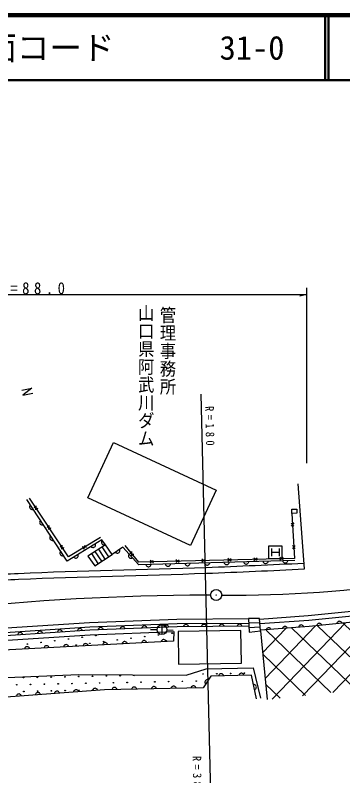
# Model space of a CAD drawing. Units: millimetres, scale not verified. Extents: x 40000 to 680000, y 20000 to 380000.
# Drawn here: x 130134 to 180447, y 263177 to 380000 of the extents above; entities that cross this region are included whole.
import ezdxf
from ezdxf.enums import TextEntityAlignment as Align

# ---------------------------------------------------------------- set-up
doc = ezdxf.new("R2010")
doc.units = ezdxf.units.MM
doc.header["$LTSCALE"] = 1000
for name, color, linetype, lineweight in [('M-BGD', 7, 'Continuous', 25), ('M-TTL', 2, 'Continuous', 140), ('M-TTL-LINE', 7, 'Continuous', 50)]:
    doc.layers.add(name, color=color, linetype=linetype, lineweight=lineweight)
doc.layers.add('M-TTL-TXT', color=7, linetype='Continuous')
doc.styles.add('@ＭＳ ゴシック', font='')
doc.styles.add('ＭＳ ゴシック', font='')
doc.styles.get('@ＭＳ ゴシック').set_extended_font_data('@MS Gothic')
doc.styles.get('ＭＳ ゴシック').set_extended_font_data('MS Gothic')

msp = doc.modelspace()

# ---------------------------------------------------------------- hatches: boundary and pattern name
at = {"layer": 'M-BGD'}
h = msp.add_hatch(dxfattribs=at)
h.set_pattern_fill('USER', color=256, style=0, pattern_type=2)
h.set_pattern_definition([(226.0627, (123802, 378750), (2160.3, -2081.614), []), (316.0627, (123802, 378750), (2081.614, 2160.3), [])])
h.paths.add_polyline_path([(167807, 285458), (175300, 286106), (184552, 287022), (205676, 289670), (212338, 290214), (226996, 290486), (231096, 289868), (234135, 289000), (237688, 287158), (241560, 284469), (244886, 281409), (247715, 278005), (249185, 275512), (240184, 270964), (234095, 278244), (228339, 280478), (204366, 278760), (168818, 274876)])

# ---------------------------------------------------------------- linework, layer by layer
for p, q in [((174858, 338108), (174858, 311194)), ((87824, 337108), (174858, 337108)), ((174858, 337108), (173858, 336828)), ((160253, 257400), (158671, 321789)), ((174541, 294947), (173596, 307998)), ((133002, 304421), (133612, 304225)), ((133278, 304004), (133335, 304642)), ((135001, 301406), (135610, 301210)), ((135277, 300989), (135334, 301627)), ((172941, 301516), (172514, 301993)), ((172913, 302016), (172542, 301494)), ((136999, 298390), (137609, 298194)), ((137276, 297973), (137333, 298611)), ((141076, 298253), (140440, 298332)), ((140650, 297991), (140866, 298594)), ((143951, 296462), (142976, 297979)), ((144488, 296807), (143515, 298320)), ((169479, 298103), (169479, 296903)), ((170679, 298103), (170679, 296903)), ((173134, 298063), (172707, 298539)), ((173106, 298562), (172735, 298040)), ((142878, 295773), (141898, 297298)), ((143415, 296118), (142437, 297638)), ((147739, 297359), (148365, 297227)), ((148056, 296973), (148048, 297613)), ((169479, 297503), (170679, 297503)), ((170779, 296322), (171269, 296733)), ((151351, 295866), (150842, 296254)), ((150851, 295854), (151342, 296266)), ((155337, 295959), (154827, 296347)), ((154837, 295948), (155327, 296359)), ((159322, 296053), (158813, 296441)), ((158822, 296041), (159313, 296453)), ((163308, 296146), (162798, 296534)), ((162808, 296135), (163298, 296546)), ((167293, 296240), (166784, 296628)), ((166793, 296228), (167284, 296640)), ((171279, 296333), (170770, 296721)), ((160150, 290928), (159430, 290910)), ((152662, 286363), (152662, 284863)), ((165993, 286646), (167695, 286732)), ((151912, 285613), (150912, 285613)), ((153412, 285588), (154411, 285554)), ((154481, 285333), (154438, 283842)), ((166027, 285953), (167756, 286040)), ((167807, 285458), (168818, 274876)), ((166702, 279763), (167829, 275103)), ((167214, 275000), (166446, 278636))]:
    msp.add_line(p, q, dxfattribs=at)
for points in [[(131170, 322428), (132687, 322710), (131311, 321640), (132833, 321931)], [(144018, 298637), (143443, 299403), (138127, 296146), (131900, 305630)], [(143212, 299800), (138303, 296785), (132308, 305831)], [(132459, 304779), (132396, 304700), (132355, 304616), (132332, 304505), (132336, 304412), (132362, 304314), (132432, 304207), (132512, 304144), (132596, 304104), (132707, 304081), (132800, 304085), (132898, 304110)], [(172631, 303482), (173017, 296574), (149104, 296013), (147000, 298573)], [(134015, 302408), (133953, 302329), (133912, 302245), (133889, 302134), (133893, 302041), (133919, 301943), (133989, 301836), (134068, 301773), (134153, 301733), (134263, 301710), (134357, 301713), (134454, 301739)], [(135572, 300037), (135509, 299958), (135469, 299874), (135446, 299763), (135450, 299670), (135476, 299572), (135546, 299465), (135625, 299402), (135709, 299362), (135820, 299339), (135913, 299342), (136011, 299368)], [(143491, 299340), (143433, 299257), (143398, 299171), (143382, 299059), (143392, 298966), (143424, 298870), (143500, 298767), (143584, 298710), (143670, 298675), (143782, 298659), (143875, 298668), (143971, 298700)], [(141773, 298380), (141851, 298315), (141933, 298272), (142043, 298245), (142137, 298246), (142235, 298269), (142344, 298336), (142409, 298413), (142453, 298496), (142479, 298606), (142478, 298700), (142455, 298798)], [(173101, 296242), (149103, 295571), (146660, 298302), (145024, 297152)], [(145515, 297497), (145596, 297437), (145681, 297399), (145793, 297380), (145886, 297386), (145983, 297415), (146088, 297489), (146148, 297570), (146186, 297655), (146205, 297767), (146198, 297860), (146169, 297957)], [(137129, 297666), (137066, 297587), (137025, 297503), (137003, 297392), (137006, 297299), (137032, 297201), (137102, 297094), (137182, 297031), (137266, 296991), (137377, 296968), (137470, 296971), (137568, 296997)], [(139115, 296752), (139192, 296686), (139275, 296643), (139385, 296617), (139478, 296618), (139577, 296641), (139686, 296707), (139751, 296785), (139794, 296868), (139821, 296978), (139820, 297071), (139797, 297170)], [(147615, 297235), (147565, 297147), (147537, 297058), (147531, 296945), (147548, 296853), (147589, 296760), (147674, 296665), (147762, 296615), (147851, 296587), (147964, 296581), (148055, 296598), (148148, 296639)], [(150203, 295602), (150238, 295507), (150288, 295429), (150370, 295351), (150451, 295305), (150548, 295276), (150676, 295279), (150771, 295314), (150850, 295364), (150928, 295446), (150973, 295528), (151003, 295625)], [(153203, 295686), (153237, 295591), (153288, 295512), (153370, 295435), (153451, 295389), (153548, 295360), (153676, 295363), (153771, 295398), (153850, 295448), (153927, 295530), (153973, 295612), (154002, 295708)], [(156202, 295770), (156237, 295675), (156287, 295596), (156370, 295518), (156451, 295473), (156548, 295443), (156676, 295447), (156771, 295482), (156849, 295532), (156927, 295614), (156973, 295695), (157002, 295792)], [(159202, 295854), (159237, 295759), (159287, 295680), (159369, 295602), (159451, 295557), (159547, 295527), (159675, 295531), (159770, 295565), (159849, 295616), (159927, 295698), (159973, 295779), (160002, 295876)], [(162202, 295938), (162236, 295842), (162287, 295764), (162369, 295686), (162450, 295640), (162547, 295611), (162675, 295615), (162770, 295649), (162849, 295699), (162926, 295782), (162972, 295863), (163001, 295960)], [(165201, 296021), (165236, 295926), (165286, 295848), (165369, 295770), (165450, 295724), (165547, 295695), (165675, 295698), (165770, 295733), (165848, 295783), (165926, 295866), (165972, 295947), (166001, 296044)], [(168201, 296105), (168236, 296010), (168286, 295931), (168368, 295854), (168450, 295808), (168546, 295779), (168674, 295782), (168769, 295817), (168848, 295867), (168926, 295949), (168972, 296031), (169001, 296128)], [(171201, 296189), (171236, 296094), (171286, 296015), (171368, 295938), (171449, 295892), (171546, 295863), (171674, 295866), (171769, 295901), (171848, 295951), (171925, 296033), (171971, 296114), (172001, 296211)], [(167659, 287255), (175155, 287800), (184363, 288711), (205502, 291361), (212253, 291912), (227107, 292188), (231458, 291533), (234766, 290588), (238568, 288616), (242625, 285799), (246121, 282583), (249110, 278987), (250649, 276376)], [(167710, 286557), (175215, 287102), (184441, 288016), (205574, 290665), (212288, 291213), (227062, 291487), (231309, 290848), (234506, 289934), (238206, 288016), (242187, 285251), (245612, 282099), (248535, 278583), (250046, 276020)], [(249185, 275512), (247715, 278005), (244886, 281409), (241560, 284469), (237688, 287158), (234135, 289000), (231097, 289868), (226996, 290486), (212338, 290214), (205676, 289670), (184552, 287022), (175300, 286106), (167783, 285560)], [(62072, 273934), (66656, 274062), (85980, 277120), (89880, 279601), (93007, 281495), (96275, 282480), (108601, 284161), (123163, 285536), (141534, 286738), (154976, 287253), (165958, 287339)], [(62091, 273235), (66721, 273364), (86233, 276451), (90249, 279006), (93294, 280850), (96424, 281793), (108681, 283466), (123219, 284838), (141570, 286039), (154992, 286553), (165963, 286639)], [(153728, 286005), (153692, 286099), (153641, 286177), (153558, 286254), (153476, 286299), (153379, 286327), (153251, 286323), (153156, 286287), (153078, 286236), (153001, 286153), (152957, 286071), (152928, 285974)], [(156774, 286067), (156742, 286163), (156693, 286243), (156612, 286322), (156532, 286369), (156436, 286401), (156308, 286400), (156212, 286367), (156132, 286318), (156053, 286238), (156006, 286157), (155974, 286061)], [(159515, 286089), (159482, 286185), (159434, 286264), (159353, 286344), (159273, 286391), (159177, 286422), (159049, 286421), (158953, 286388), (158873, 286340), (158794, 286259), (158746, 286179), (158715, 286083)], [(162256, 286110), (162223, 286206), (162175, 286286), (162094, 286365), (162014, 286412), (161917, 286444), (161789, 286443), (161694, 286410), (161614, 286361), (161535, 286281), (161487, 286200), (161456, 286104)], [(164997, 286132), (164964, 286227), (164915, 286307), (164835, 286386), (164754, 286434), (164658, 286465), (164530, 286464), (164434, 286431), (164355, 286383), (164275, 286302), (164228, 286222), (164197, 286125)], [(174450, 286032), (174410, 286125), (174355, 286201), (174268, 286274), (174185, 286314), (174086, 286338), (173959, 286327), (173866, 286287), (173790, 286232), (173717, 286146), (173676, 286062), (173653, 285963)], [(177240, 286298), (177199, 286390), (177143, 286465), (177056, 286537), (176971, 286577), (176873, 286599), (176745, 286587), (176653, 286545), (176578, 286490), (176506, 286402), (176467, 286318), (176444, 286219)], [(180324, 286603), (180283, 286696), (180227, 286771), (180140, 286842), (180055, 286882), (179957, 286905), (179829, 286892), (179737, 286851), (179662, 286795), (179590, 286707), (179551, 286623), (179528, 286524)], [(165967, 286139), (155004, 286054), (141596, 285539), (123259, 284340), (108739, 282969), (96531, 281303), (93498, 280390), (90513, 278581), (86413, 275974), (66767, 272865), (62105, 272735)], [(90875, 277982), (93785, 279745), (96680, 280617), (108819, 282274), (123314, 283642), (141632, 284840), (154481, 285333)], [(131298, 284866), (131260, 284959), (131207, 285036), (131122, 285111), (131039, 285153), (130941, 285179), (130813, 285171), (130720, 285132), (130643, 285079), (130568, 284994), (130526, 284911), (130500, 284813)], [(134354, 285066), (134316, 285159), (134263, 285236), (134178, 285311), (134095, 285353), (133997, 285379), (133870, 285371), (133776, 285332), (133699, 285279), (133625, 285194), (133582, 285111), (133556, 285013)], [(137411, 285266), (137372, 285359), (137319, 285436), (137234, 285511), (137151, 285553), (137053, 285579), (136926, 285571), (136832, 285532), (136755, 285479), (136681, 285394), (136638, 285311), (136612, 285213)], [(140467, 285466), (140429, 285559), (140376, 285636), (140291, 285711), (140208, 285753), (140110, 285779), (139982, 285771), (139888, 285732), (139812, 285679), (139737, 285594), (139694, 285511), (139669, 285413)], [(143672, 285619), (143636, 285714), (143585, 285792), (143502, 285869), (143420, 285914), (143323, 285942), (143195, 285937), (143100, 285901), (143022, 285850), (142945, 285767), (142900, 285686), (142872, 285588)], [(147024, 285748), (146988, 285842), (146937, 285920), (146854, 285997), (146772, 286042), (146675, 286070), (146547, 286066), (146452, 286030), (146374, 285979), (146297, 285896), (146253, 285814), (146224, 285717)], [(150376, 285876), (150340, 285971), (150289, 286049), (150206, 286126), (150124, 286171), (150027, 286199), (149899, 286194), (149804, 286158), (149726, 286107), (149649, 286024), (149605, 285943), (149576, 285845)], [(169454, 285600), (169414, 285693), (169359, 285769), (169273, 285841), (169189, 285882), (169091, 285906), (168963, 285895), (168870, 285855), (168795, 285800), (168722, 285713), (168681, 285630), (168657, 285531)], [(171952, 285816), (171912, 285909), (171857, 285985), (171771, 286057), (171687, 286098), (171588, 286122), (171461, 286111), (171368, 286071), (171292, 286016), (171220, 285930), (171179, 285846), (171155, 285747)], [(150342, 283628), (150305, 283722), (150253, 283800), (150169, 283875), (150086, 283919), (149989, 283946), (149861, 283939), (149767, 283902), (149689, 283850), (149614, 283766), (149570, 283684), (149543, 283586)], [(153339, 283785), (153302, 283879), (153250, 283956), (153166, 284032), (153083, 284076), (152986, 284103), (152858, 284096), (152764, 284059), (152686, 284007), (152611, 283923), (152567, 283840), (152540, 283743)], [(154438, 283842), (121470, 282119), (98527, 279302), (94635, 278073), (92079, 276390)], [(132359, 282688), (132322, 282782), (132270, 282860), (132186, 282935), (132104, 282979), (132006, 283006), (131879, 282999), (131784, 282962), (131707, 282910), (131631, 282826), (131587, 282744), (131561, 282646)], [(135357, 282845), (135320, 282939), (135267, 283016), (135183, 283092), (135101, 283136), (135003, 283163), (134876, 283156), (134781, 283119), (134704, 283067), (134628, 282983), (134585, 282900), (134558, 282803)], [(138354, 283001), (138317, 283096), (138265, 283173), (138180, 283249), (138098, 283292), (138001, 283319), (137873, 283313), (137778, 283276), (137701, 283224), (137625, 283140), (137582, 283057), (137555, 282960)], [(141351, 283158), (141314, 283252), (141262, 283330), (141178, 283405), (141095, 283449), (140998, 283476), (140870, 283469), (140776, 283432), (140698, 283380), (140622, 283296), (140579, 283214), (140552, 283116)], [(144348, 283315), (144311, 283409), (144259, 283486), (144175, 283562), (144092, 283606), (143995, 283633), (143867, 283626), (143773, 283589), (143695, 283537), (143620, 283453), (143576, 283370), (143549, 283273)], [(147345, 283471), (147308, 283566), (147256, 283643), (147172, 283719), (147089, 283762), (146992, 283789), (146864, 283783), (146770, 283746), (146692, 283694), (146617, 283610), (146573, 283527), (146546, 283430)], [(120202, 277919), (139919, 278739), (156409, 278636), (159481, 279609), (166702, 279763)], [(166446, 278636), (160198, 278483), (159021, 276690), (143862, 276383), (120458, 274642)], [(162160, 278531), (162126, 278626), (162076, 278705), (161994, 278783), (161913, 278829), (161816, 278859), (161688, 278856), (161593, 278821), (161514, 278771), (161436, 278689), (161390, 278608), (161360, 278511)], [(165284, 278608), (165250, 278703), (165200, 278782), (165118, 278860), (165037, 278906), (164940, 278936), (164812, 278932), (164717, 278898), (164638, 278848), (164560, 278766), (164514, 278685), (164484, 278588)], [(151841, 276545), (151807, 276640), (151758, 276719), (151676, 276798), (151595, 276844), (151498, 276874), (151370, 276871), (151275, 276837), (151196, 276788), (151118, 276706), (151071, 276625), (151041, 276529)], [(154873, 276606), (154839, 276702), (154789, 276781), (154708, 276859), (154627, 276905), (154530, 276935), (154402, 276933), (154307, 276899), (154228, 276849), (154149, 276768), (154103, 276687), (154073, 276590)], [(157905, 276668), (157871, 276763), (157821, 276842), (157739, 276920), (157658, 276967), (157562, 276997), (157434, 276994), (157339, 276960), (157260, 276911), (157181, 276829), (157135, 276748), (157105, 276652)], [(159829, 277921), (159731, 277947), (159638, 277951), (159527, 277928), (159443, 277887), (159364, 277825), (159294, 277718), (159268, 277620), (159264, 277527), (159287, 277416), (159327, 277332), (159390, 277252)], [(166913, 276427), (167000, 276478), (167069, 276542), (167130, 276637), (167161, 276725), (167172, 276825), (167146, 276951), (167095, 277038), (167031, 277106), (166936, 277168), (166848, 277198), (166748, 277210)], [(131096, 275433), (131057, 275527), (131003, 275603), (130918, 275677), (130834, 275719), (130736, 275744), (130608, 275734), (130515, 275695), (130439, 275641), (130365, 275555), (130323, 275472), (130298, 275374)], [(134022, 275651), (133983, 275744), (133929, 275821), (133843, 275894), (133760, 275936), (133662, 275961), (133534, 275952), (133441, 275913), (133364, 275859), (133291, 275773), (133249, 275690), (133224, 275592)], [(136947, 275869), (136908, 275962), (136854, 276038), (136769, 276112), (136685, 276154), (136587, 276179), (136459, 276169), (136366, 276130), (136290, 276076), (136216, 275991), (136174, 275907), (136149, 275809)], [(139873, 276086), (139833, 276180), (139780, 276256), (139694, 276330), (139611, 276372), (139513, 276396), (139385, 276387), (139292, 276348), (139215, 276294), (139141, 276208), (139100, 276125), (139075, 276027)], [(142798, 276304), (142759, 276397), (142705, 276474), (142619, 276547), (142536, 276589), (142438, 276614), (142310, 276605), (142217, 276566), (142141, 276512), (142067, 276426), (142025, 276343), (142000, 276245)], [(145778, 276422), (145744, 276517), (145694, 276596), (145612, 276675), (145532, 276721), (145435, 276751), (145307, 276748), (145212, 276715), (145133, 276665), (145054, 276583), (145008, 276502), (144978, 276406)], [(148809, 276483), (148775, 276579), (148726, 276658), (148644, 276736), (148563, 276782), (148467, 276813), (148339, 276810), (148243, 276776), (148164, 276726), (148086, 276645), (148040, 276564), (148010, 276467)]]:
    msp.add_lwpolyline(points, dxfattribs=at)
for points in [[(157066, 298542), (141273, 305860), (145212, 314360), (161005, 307042)], [(173379, 303491), (172631, 303482), (172623, 304138), (173371, 304147)], [(142342, 295428), (145024, 297152), (144018, 298637), (141288, 296913)], [(169079, 296503), (169079, 298503), (171079, 298503), (171079, 296503)], [(165958, 287339), (166062, 285260), (167807, 285458), (167640, 287354)], [(164790, 285491), (155161, 285342), (155239, 280323), (164868, 280471)]]:
    msp.add_lwpolyline(points, close=True, dxfattribs=at)
for centre, radius in [((160999, 290949), 850), ((160999, 290949), 34), ((152662, 285613), 750), ((154235, 285073), 50), ((136209, 283928), 50), ((138314, 284187), 50), ((140420, 284445), 50), ((142525, 284704), 50), ((145813, 284039), 50), ((147918, 284297), 50), ((150024, 284556), 50), ((152129, 284814), 50), ((153311, 283891), 50), ((131998, 283411), 50), ((134103, 283670), 50), ((139496, 283263), 50), ((141602, 283522), 50), ((143707, 283780), 50), ((131406, 278252), 50), ((133527, 278295), 50), ((135648, 278338), 50), ((137769, 278381), 50), ((139890, 278424), 50), ((142010, 278467), 50), ((144131, 278510), 50), ((146252, 278553), 50), ((148373, 278596), 50), ((158978, 278811), 50), ((161098, 278854), 50), ((163219, 278897), 50), ((165340, 278940), 50), ((130367, 277170), 50), ((132488, 277213), 50), ((134609, 277256), 50), ((136730, 277299), 50), ((138851, 277342), 50), ((140972, 277385), 50), ((143092, 277428), 50), ((145213, 277471), 50), ((147334, 277514), 50), ((149455, 277557), 50), ((151576, 277600), 50), ((153697, 277643), 50), ((155818, 277686), 50), ((157939, 277729), 50), ((131449, 276132), 50), ((133570, 276175), 50), ((135691, 276218), 50), ((137812, 276261), 50), ((139933, 276303), 50), ((142053, 276346), 50)]:
    msp.add_circle(centre, radius, dxfattribs=at)
for centre, radius, start, end in [((163861, 470926), 180000, 269.35957, 278.93394), ((160275, -89089), 380000, 90.1275, 102.1597)]:
    msp.add_arc(centre, radius, start, end, dxfattribs=at)
for points in [[(112459, 292805), (115308, 293115), (118158, 293426), (121013, 293666), (124208, 293935), (127410, 294115), (130613, 294262), (140225, 294702), (149847, 294839), (159461, 295186), (164476, 295368), (169489, 295607), (174502, 295846)], [(112549, 291909), (115393, 292219), (118237, 292529), (121086, 292769), (124271, 293037), (127462, 293217), (130655, 293363), (140265, 293803), (149883, 293939), (159495, 294287), (164512, 294469), (169526, 294708), (174541, 294947)]]:
    msp.add_open_spline(points, degree=3, knots=[0, 0, 0, 0, 1, 1, 1, 2, 2, 2, 3, 3, 3, 4, 4, 4, 4], dxfattribs=at)
at = {"layer": 'M-TTL'}
msp.add_line((680000, 380000), (40000, 380000), dxfattribs=at)
at = {"layer": 'M-TTL-LINE'}
for p, q in [((177750, 380000), (177750, 370000)), ((178250, 380000), (178250, 370000)), ((40000, 370000), (680000, 370000))]:
    msp.add_line(p, q, dxfattribs=at)

# ---------------------------------------------------------------- texts
at = {"layer": 'M-BGD', "style": '@ＭＳ ゴシック', "width": 1.1}
for s, p in [('山口県阿武川ダム', (148757, 335640)), ('管理事務所', (152090, 335337))]:
    msp.add_text(s, height=1833, rotation=270, dxfattribs=at).set_placement(p, align=Align.BOTTOM_LEFT)
at = {"layer": 'M-BGD', "insert": (127563, 337127), "char_height": 1833, "attachment_point": 7, "style": 'ＭＳ ゴシック'}
msp.add_mtext('\\T1.62;\\W0.9;L=88.0', dxfattribs=at)
at = {"layer": 'M-BGD', "char_height": 1320, "attachment_point": 7, "rotation": 271.2, "style": 'ＭＳ ゴシック'}
for s, insert in [('\\T1.63;\\W0.9;R=180', (159296, 319950)), ('\\T1.63;\\W0.9;R=380', (157353, 266222))]:
    msp.add_mtext(s, dxfattribs=dict(at, insert=insert))
at = {"layer": 'M-TTL-TXT', "style": 'ＭＳ ゴシック'}
for s, p in [('図面コード', (120380, 375000)), ('31-0', (161521, 375000))]:
    msp.add_text(s, height=3666, dxfattribs=at).set_placement(p, align=Align.MIDDLE_LEFT)

doc.saveas('drawing.dxf')
